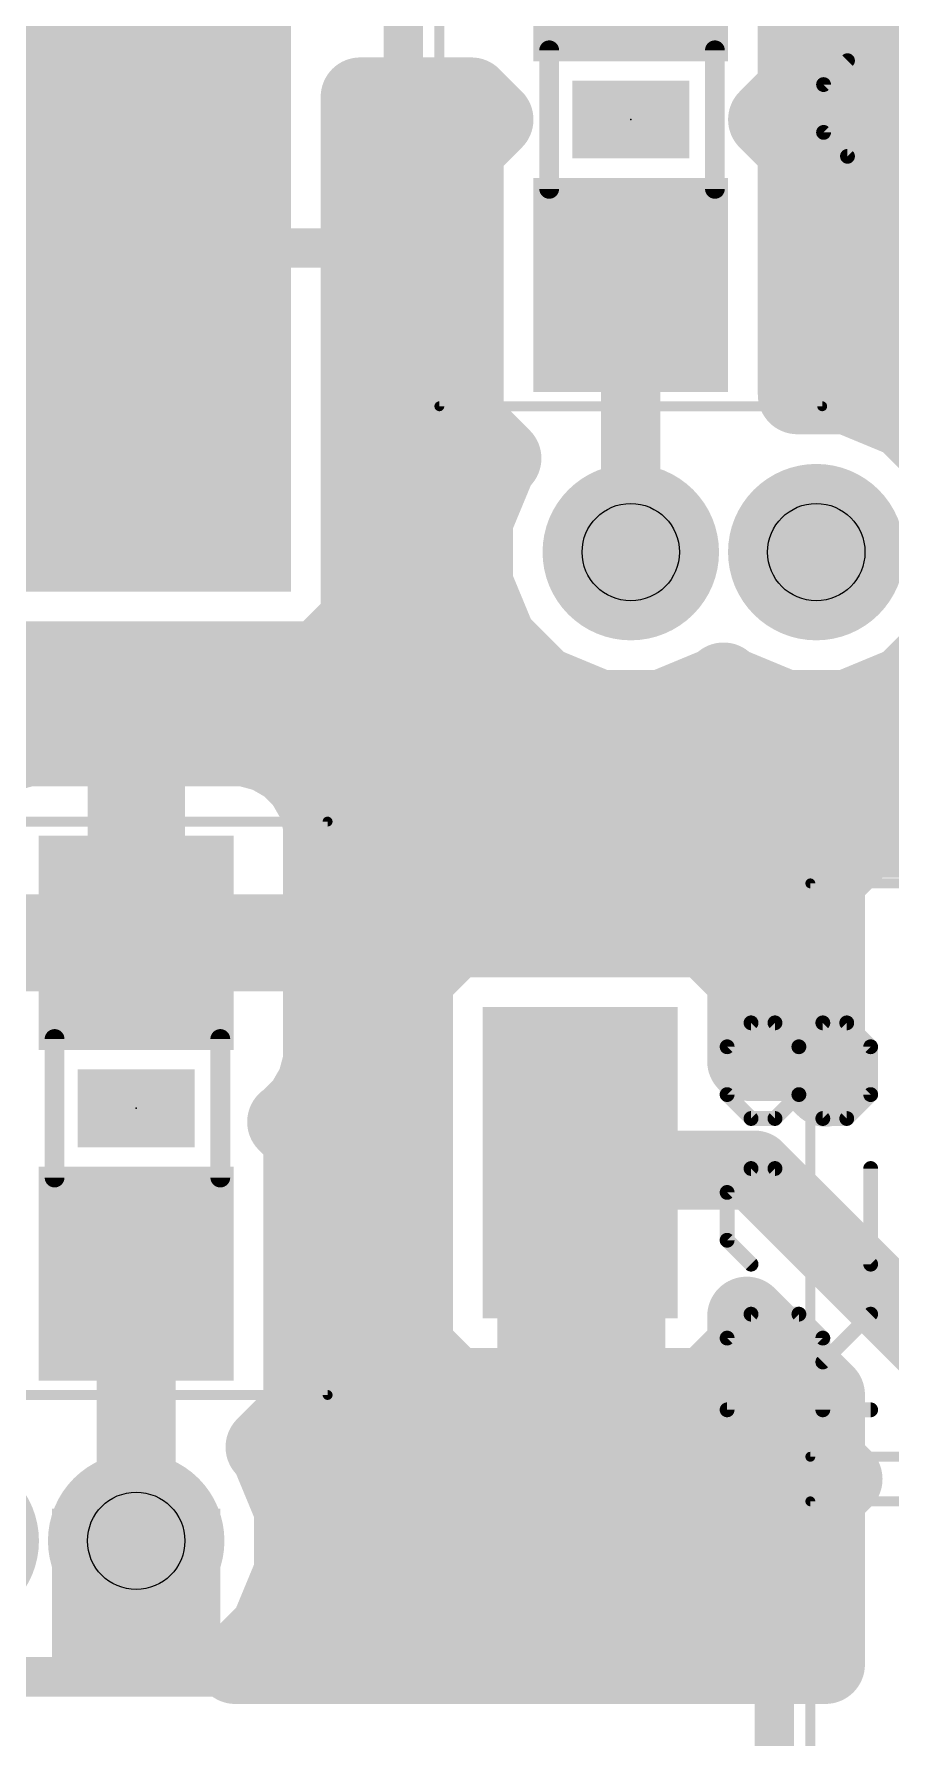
# Model space of a CAD drawing. Extents: x -1 to 68.6, y -1.7 to 63.5.
# Drawn here: x 11.54 to 15.94, y 24.07 to 32.82 of the extents above; entities that cross this region are included whole.
import ezdxf

# ---------------------------------------------------------------- set-up
doc = ezdxf.new("R2010")
doc.units = 0
for name, color, linetype in [('1', 22, 'CONTINUOUS'), ('18', 82, 'CONTINUOUS'), ('21', 253, 'CONTINUOUS'), ('23', 7, 'CONTINUOUS'), ('25', 253, 'CONTINUOUS'), ('31', 253, 'CONTINUOUS'), ('35', 253, 'CONTINUOUS'), ('39', 22, 'CONTINUOUS'), ('44', 253, 'CONTINUOUS'), ('51', 253, 'CONTINUOUS')]:
    doc.layers.add(name, color=color, linetype=linetype)

# ---------------------------------------------------------------- blocks, each defined once
blk = doc.blocks.new('RECT')
blk.add_solid([(-0.5, -0.5), (0.5, -0.5), (-0.5, 0.5), (0.5, 0.5)])
blk = doc.blocks.new('ROUNDV')
at = {"const_width": 0.5}
blk.add_lwpolyline([(0, -0.25, 1), (0, 0.25, 1), (0, -0.25)], format="xyb", dxfattribs=at)

msp = doc.modelspace()

# ---------------------------------------------------------------- linework, layer by layer
at = {"layer": '1'}
for points, const_width in [([(15.4606, 32.5377), (15.4606, 33.9323)], 0.4064), ([(15.4606, 32.9184), (17.5094, 32.9184)], 0.4064), ([(13.2156, 29.8127), (13.2156, 32.5012)], 0.4064), ([(13.2156, 32.5012), (13.7859, 32.5012)], 0.4064), ([(13.7859, 32.5012), (13.9021, 32.385)], 0.4064), ([(15.3079, 32.385), (15.4606, 32.5377)], 0.4064), ([(15.4349, 32.512), (17.5094, 32.512)], 0.4064), ([(13.9021, 32.385), (13.7494, 32.2323)], 0.4064), ([(15.4606, 32.2323), (15.3079, 32.385)], 0.4064), ([(13.7494, 32.2323), (13.7494, 30.8377)], 0.4064), ([(15.4606, 30.9713), (15.4606, 32.2323)], 0.4064), ([(13.2156, 32.1056), (13.7494, 32.1056)], 0.4064), ([(15.4606, 32.1056), (17.5094, 32.1056)], 0.4064), ([(13.2156, 31.6992), (13.7494, 31.6992)], 0.4064), ([(15.4606, 31.6992), (17.5094, 31.6992)], 0.4064), ([(14.605, 30.1625), (14.605, 31.535)], 0.3048), ([(13.2156, 31.2928), (13.7494, 31.2928)], 0.4064), ([(15.4606, 31.2928), (17.4585, 31.2928)], 0.4064), ([(15.7184, 30.9713), (15.4606, 30.9713)], 0.4064), ([(16.0156, 30.8482), (15.7184, 30.9713)], 0.4064), ([(13.2156, 30.8864), (13.7494, 30.8864)], 0.4064), ([(15.9233, 30.8864), (17.4078, 30.8864)], 0.4064), ([(13.7494, 30.8377), (13.9429, 30.6442)], 0.4064), ([(16.2432, 30.6206), (16.0156, 30.8482)], 0.4064), ([(13.9193, 30.6206), (13.7962, 30.3234)], 0.4064), ([(13.9429, 30.6442), (13.9193, 30.6206)], 0.4064), ([(13.2156, 30.48), (13.8611, 30.48)], 0.4064), ([(13.7962, 30.3234), (13.7962, 30.0016)], 0.4064), ([(13.2156, 30.0736), (13.7962, 30.0736)], 0.4064), ([(13.7962, 30.0016), (13.9193, 29.7044)], 0.4064), ([(13.0073, 29.6044), (13.2156, 29.8127)], 0.4064), ([(13.0701, 29.6672), (13.9565, 29.6672)], 0.4064), ([(13.9193, 29.7044), (14.1469, 29.4768)], 0.4064), ([(16.0156, 29.4768), (16.2432, 29.7044)], 0.4064), ([(7.3127, 29.6044), (13.0073, 29.6044)], 0.4064), ([(14.1469, 29.4768), (14.4441, 29.3537)], 0.4064), ([(14.7659, 29.3537), (15.0631, 29.4768)], 0.4064), ([(15.0631, 29.4768), (15.0812, 29.4949)], 0.4064), ([(15.0812, 29.4949), (15.0994, 29.4768)], 0.4064), ([(15.0994, 29.4768), (15.3966, 29.3537)], 0.4064), ([(15.7184, 29.3537), (16.0156, 29.4768)], 0.4064), ([(14.4441, 29.3537), (14.7659, 29.3537)], 0.4064), ([(15.3966, 29.3537), (15.7184, 29.3537)], 0.4064), ([(8.3953, 29.2608), (20.32, 29.2608)], 0.4064), ([(11.3885, 29.131), (11.2843, 29.0709)], 0.4064), ([(11.5048, 29.1622), (11.3885, 29.131)], 0.4064), ([(12.0182, 29.1622), (11.5048, 29.1622)], 0.4064), ([(12.0182, 28.2018), (12.0182, 29.1622)], 0.4064), ([(12.6252, 29.1622), (12.1118, 29.1622)], 0.4064), ([(12.1118, 29.1622), (12.1118, 28.2018)], 0.4064), ([(12.7415, 29.131), (12.6252, 29.1622)], 0.4064), ([(12.8457, 29.0709), (12.7415, 29.131)], 0.4064), ([(12.9309, 28.9857), (12.8457, 29.0709)], 0.4064), ([(12.991, 28.8815), (12.9309, 28.9857)], 0.4064), ([(13.0222, 28.7652), (12.991, 28.8815)], 0.4064), ([(12.0182, 28.8544), (12.1118, 28.8544)], 0.4064), ([(12.9983, 28.8544), (20.32, 28.8544)], 0.4064), ([(13.0222, 28.2018), (13.0222, 28.7652)], 0.4064), ([(15.8127, 28.6931), (15.6044, 28.4848)], 0.4064), ([(17.2073, 28.6931), (15.8127, 28.6931)], 0.4064), ([(12.0182, 28.448), (12.1118, 28.448)], 0.4064), ([(13.0222, 28.448), (15.6044, 28.448)], 0.4064), ([(15.6044, 28.4848), (15.6044, 27.4134)], 0.4064), ([(11.1078, 28.2018), (12.0182, 28.2018)], 0.4064), ([(12.1118, 28.2018), (12.0182, 28.2018)], 0.4064), ([(12.0182, 28.2018), (12.0182, 28.1082)], 0.4064), ([(12.1118, 28.1082), (12.1118, 28.2018)], 0.4064), ([(12.1118, 28.2018), (13.0222, 28.2018)], 0.4064), ([(13.6977, 28.1806), (13.4894, 27.9723)], 0.4064), ([(14.9923, 28.1806), (13.6977, 28.1806)], 0.4064), ([(15.2006, 27.9723), (14.9923, 28.1806)], 0.4064), ([(12.0182, 28.1082), (11.1078, 28.1082)], 0.4064), ([(13.0222, 28.1082), (12.1118, 28.1082)], 0.4064), ([(13.0222, 27.5448), (13.0222, 28.1082)], 0.4064), ([(13.0222, 28.0416), (13.5587, 28.0416)], 0.4064), ([(15.1313, 28.0416), (15.6044, 28.0416)], 0.4064), ([(13.4894, 27.9723), (13.4894, 26.0777)], 0.4064), ([(15.2006, 27.5463), (15.2006, 27.9723)], 0.4064), ([(13.0222, 27.6352), (13.4894, 27.6352)], 0.4064), ([(15.2006, 27.6352), (15.6044, 27.6352)], 0.4064), ([(12.991, 27.4285), (13.0222, 27.5448)], 0.4064), ([(15.4715, 27.5463), (15.2006, 27.5463)], 0.4064), ([(15.6044, 27.4134), (15.4715, 27.5463)], 0.4064), ([(12.9309, 27.3243), (12.991, 27.4285)], 0.4064), ([(12.8457, 27.2391), (12.9309, 27.3243)], 0.4064), ([(12.8381, 27.2348), (12.8457, 27.2391)], 0.4064), ([(12.9206, 27.1523), (12.8381, 27.2348)], 0.4064), ([(12.8441, 27.2288), (13.4894, 27.2288)], 0.4064), ([(12.9206, 25.7577), (12.9206, 27.1523)], 0.4064), ([(14.345, 27.025), (14.3825, 26.9875)], 0.4064), ([(14.3825, 26.9875), (15.24, 26.9875)], 0.4064), ([(15.24, 26.9875), (16.51, 25.7175)], 0.4064), ([(12.9206, 26.8224), (13.4894, 26.8224)], 0.4064), ([(12.065, 25.0825), (12.065, 26.455)], 0.4064), ([(12.9206, 26.416), (13.4894, 26.416)], 0.4064), ([(15.2006, 26.0777), (15.2006, 26.2366)], 0.4064), ([(15.2006, 26.2366), (15.6044, 25.8328)], 0.4064), ([(13.4894, 26.0777), (13.6977, 25.8694)], 0.4064), ([(14.9923, 25.8694), (15.2006, 26.0777)], 0.4064), ([(12.9206, 26.0096), (13.5575, 26.0096)], 0.4064), ([(15.1325, 26.0096), (15.4276, 26.0096)], 0.4064), ([(13.6977, 25.8694), (14.9923, 25.8694)], 0.4064), ([(15.6044, 25.8328), (15.6044, 25.4902)], 0.4064), ([(12.7271, 25.5642), (12.9206, 25.7577)], 0.4064), ([(12.7507, 25.5406), (12.7271, 25.5642)], 0.4064), ([(12.8738, 25.2434), (12.7507, 25.5406)], 0.4064), ([(12.7661, 25.6032), (15.6044, 25.6032)], 0.4064), ([(15.6044, 25.4902), (15.6946, 25.4)], 0.4064), ([(15.6946, 25.4), (15.6044, 25.3098)], 0.4064), ([(15.6044, 25.3098), (15.6044, 24.4475)], 0.4064), ([(12.8738, 24.9216), (12.8738, 25.2434)], 0.4064), ([(12.8738, 25.1968), (15.6044, 25.1968)], 0.4064), ([(12.7507, 24.6243), (12.8738, 24.9216)], 0.4064), ([(12.8194, 24.7904), (15.6044, 24.7904)], 0.4064), ([(12.5738, 24.4475), (12.7507, 24.6243)], 0.4064), ([(15.6044, 24.4475), (12.5738, 24.4475)], 0.4064)]:
    msp.add_lwpolyline(points, dxfattribs=dict(at, const_width=const_width))
for points, const_width in [([(15.4606, 33.02, 1), (15.4606, 32.8168)], 0.2032), ([(13.3172, 32.5012, 1), (13.114, 32.5012)], 0.2032), ([(13.2156, 32.6028, 1), (13.2156, 32.3996)], 0.2032), ([(13.8577, 32.573, 1), (13.7141, 32.4294)], 0.2032), ([(13.7859, 32.3996, 1), (13.7859, 32.6028)], 0.2032), ([(15.4349, 32.6136, 1), (15.4349, 32.4104)], 0.2032), ([(15.5324, 32.4659, 1), (15.3888, 32.6095)], 0.2032), ([(13.9739, 32.3132, 1), (13.8303, 32.4568)], 0.2032), ([(15.3797, 32.4568, 1), (15.236, 32.3132)], 0.2032), ([(15.359, 32.5377, 1), (15.5622, 32.5377)], 0.2032), ([(13.8303, 32.3132, 1), (13.9739, 32.4568)], 0.2032), ([(15.236, 32.4568, 1), (15.3797, 32.3132)], 0.2032), ([(13.851, 32.2323, 1), (13.6478, 32.2323)], 0.2032), ([(13.6776, 32.3041, 1), (13.8212, 32.1605)], 0.2032), ([(15.5622, 32.2323, 1), (15.359, 32.2323)], 0.2032), ([(15.3888, 32.1605, 1), (15.5324, 32.3041)], 0.2032), ([(13.2156, 32.2072, 1), (13.2156, 32.004)], 0.2032), ([(13.7494, 32.004, 1), (13.7494, 32.2072)], 0.2032), ([(15.4606, 32.2072, 1), (15.4606, 32.004)], 0.2032), ([(13.2156, 31.8008, 1), (13.2156, 31.5976)], 0.2032), ([(13.7494, 31.5976, 1), (13.7494, 31.8008)], 0.2032), ([(15.4606, 31.8008, 1), (15.4606, 31.5976)], 0.2032), ([(14.6812, 31.535, 1), (14.5288, 31.535)], 0.1524), ([(13.2156, 31.3944, 1), (13.2156, 31.1912)], 0.2032), ([(13.7494, 31.1912, 1), (13.7494, 31.3944)], 0.2032), ([(15.4606, 31.3944, 1), (15.4606, 31.1912)], 0.2032), ([(15.4606, 31.0729, 1), (15.4606, 30.8697)], 0.2032), ([(15.7573, 31.0652, 1), (15.6795, 30.8774)], 0.2032), ([(15.7184, 30.8697, 1), (15.7184, 31.0729)], 0.2032), ([(13.2156, 30.988, 1), (13.2156, 30.7848)], 0.2032), ([(13.7494, 30.7848, 1), (13.7494, 30.988)], 0.2032), ([(15.9233, 30.988, 1), (15.9233, 30.7848)], 0.2032), ([(13.8212, 30.9095, 1), (13.6776, 30.7659)], 0.2032), ([(15.359, 30.9713, 1), (15.5622, 30.9713)], 0.2032), ([(16.0875, 30.92, 1), (15.9438, 30.7763)], 0.2032), ([(15.9768, 30.7543, 1), (16.0545, 30.942)], 0.2032), ([(13.6478, 30.8377, 1), (13.851, 30.8377)], 0.2032), ([(14.0132, 30.5818, 1), (13.8255, 30.6595)], 0.2032), ([(14.0147, 30.5724, 1), (13.8711, 30.7161)], 0.2032), ([(13.8711, 30.5724, 1), (14.0147, 30.7161)], 0.2032), ([(13.8475, 30.6925, 1), (13.9912, 30.5488)], 0.2032), ([(13.2156, 30.5816, 1), (13.2156, 30.3784)], 0.2032), ([(13.8611, 30.3784, 1), (13.8611, 30.5816)], 0.2032), ([(13.8978, 30.3234, 1), (13.6946, 30.3234)], 0.2032), ([(13.7023, 30.3623, 1), (13.8901, 30.2845)], 0.2032), ([(13.2156, 30.1752, 1), (13.2156, 29.972)], 0.2032), ([(13.8901, 30.0405, 1), (13.7023, 29.9627)], 0.2032), ([(13.7962, 29.972, 1), (13.7962, 30.1752)], 0.2032), ([(14.5288, 30.1625, 1), (14.6812, 30.1625)], 0.1524), ([(13.6946, 30.0016, 1), (13.8978, 30.0016)], 0.2032), ([(13.2874, 29.7409, 1), (13.1438, 29.8845)], 0.2032), ([(13.0701, 29.7688, 1), (13.0701, 29.5656)], 0.2032), ([(13.114, 29.8127, 1), (13.3172, 29.8127)], 0.2032), ([(13.9912, 29.7762, 1), (13.8475, 29.6325)], 0.2032), ([(13.9565, 29.5656, 1), (13.9565, 29.7688)], 0.2032), ([(12.9355, 29.6762, 1), (13.0791, 29.5326)], 0.2032), ([(13.0073, 29.5028, 1), (13.0073, 29.706)], 0.2032), ([(13.8255, 29.6655, 1), (14.0132, 29.7432)], 0.2032), ([(14.1857, 29.5707, 1), (14.108, 29.383)], 0.2032), ([(15.1531, 29.5668, 1), (15.0094, 29.4231)], 0.2032), ([(15.1382, 29.5707, 1), (15.0605, 29.383)], 0.2032), ([(15.1531, 29.4231, 1), (15.0094, 29.5668)], 0.2032), ([(15.102, 29.383, 1), (15.0243, 29.5707)], 0.2032), ([(16.0545, 29.383, 1), (15.9768, 29.5707)], 0.2032), ([(14.075, 29.405, 1), (14.2187, 29.5487)], 0.2032), ([(14.9913, 29.5487, 1), (15.135, 29.405)], 0.2032), ([(15.0275, 29.405, 1), (15.1712, 29.5487)], 0.2032), ([(15.9438, 29.5487, 1), (16.0875, 29.405)], 0.2032), ([(14.4441, 29.4553, 1), (14.4441, 29.2521)], 0.2032), ([(14.4052, 29.2598, 1), (14.483, 29.4476)], 0.2032), ([(14.727, 29.4476, 1), (14.8048, 29.2598)], 0.2032), ([(14.7659, 29.2521, 1), (14.7659, 29.4553)], 0.2032), ([(15.3966, 29.4553, 1), (15.3966, 29.2521)], 0.2032), ([(15.3577, 29.2598, 1), (15.4355, 29.4476)], 0.2032), ([(15.6795, 29.4476, 1), (15.7573, 29.2598)], 0.2032), ([(15.7184, 29.2521, 1), (15.7184, 29.4553)], 0.2032), ([(11.4393, 29.0431, 1), (11.3377, 29.219)], 0.2032), ([(11.5048, 29.2638, 1), (11.5048, 29.0606)], 0.2032), ([(11.5311, 29.0641, 1), (11.4785, 29.2603)], 0.2032), ([(12.1198, 29.1622, 1), (11.9166, 29.1622)], 0.2032), ([(12.1118, 29.2638, 1), (12.1118, 29.0606)], 0.2032), ([(12.2134, 29.1622, 1), (12.0102, 29.1622)], 0.2032), ([(12.0182, 29.0606, 1), (12.0182, 29.2638)], 0.2032), ([(12.6515, 29.2603, 1), (12.5989, 29.0641)], 0.2032), ([(12.6252, 29.0606, 1), (12.6252, 29.2638)], 0.2032), ([(12.7923, 29.219, 1), (12.6907, 29.0431)], 0.2032), ([(12.7152, 29.0329, 1), (12.7678, 29.2292)], 0.2032), ([(12.9176, 29.1427, 1), (12.7739, 28.999)], 0.2032), ([(12.7949, 28.9829, 1), (12.8965, 29.1588)], 0.2032), ([(13.0188, 29.0365, 1), (12.8429, 28.9349)], 0.2032), ([(12.859, 28.9139, 1), (13.0027, 29.0576)], 0.2032), ([(13.0892, 28.9078, 1), (12.8929, 28.8552)], 0.2032), ([(12.0182, 28.956, 1), (12.0182, 28.7528)], 0.2032), ([(12.1118, 28.7528, 1), (12.1118, 28.956)], 0.2032), ([(12.9983, 28.956, 1), (12.9983, 28.7528)], 0.2032), ([(12.9031, 28.8307, 1), (13.079, 28.9323)], 0.2032), ([(13.1238, 28.7652, 1), (12.9206, 28.7652)], 0.2032), ([(12.9241, 28.7389, 1), (13.1203, 28.7915)], 0.2032), ([(15.8127, 28.7947, 1), (15.8127, 28.5915)], 0.2032), ([(15.8845, 28.6213, 1), (15.7409, 28.7649)], 0.2032), ([(12.0182, 28.5496, 1), (12.0182, 28.3464)], 0.2032), ([(12.1118, 28.3464, 1), (12.1118, 28.5496)], 0.2032), ([(13.0222, 28.5496, 1), (13.0222, 28.3464)], 0.2032), ([(15.706, 28.4848, 1), (15.5028, 28.4848)], 0.2032), ([(15.5326, 28.5566, 1), (15.6762, 28.413)], 0.2032), ([(15.6044, 28.3464, 1), (15.6044, 28.5496)], 0.2032), ([(12.0182, 28.3034, 1), (12.0182, 28.1002)], 0.2032), ([(12.1198, 28.2018, 1), (11.9166, 28.2018)], 0.2032), ([(12.2134, 28.2018, 1), (12.0102, 28.2018)], 0.2032), ([(12.1118, 28.3034, 1), (12.1118, 28.1002)], 0.2032), ([(12.0182, 28.1002, 1), (12.0182, 28.3034)], 0.2032), ([(12.1118, 28.1002, 1), (12.1118, 28.3034)], 0.2032), ([(13.0222, 28.1002, 1), (13.0222, 28.3034)], 0.2032), ([(13.6977, 28.2822, 1), (13.6977, 28.079)], 0.2032), ([(13.7695, 28.1088, 1), (13.6259, 28.2524)], 0.2032), ([(15.0641, 28.2524, 1), (14.9205, 28.1088)], 0.2032), ([(14.9923, 28.079, 1), (14.9923, 28.2822)], 0.2032), ([(11.9166, 28.2018, 1), (12.1198, 28.2018)], 0.2032), ([(12.1118, 28.2098, 1), (12.1118, 28.0066)], 0.2032), ([(12.0102, 28.2018, 1), (12.2134, 28.2018)], 0.2032), ([(12.0182, 28.0066, 1), (12.0182, 28.2098)], 0.2032), ([(13.1238, 28.1082, 1), (12.9206, 28.1082)], 0.2032), ([(12.9206, 28.2018, 1), (13.1238, 28.2018)], 0.2032), ([(13.0222, 28.0066, 1), (13.0222, 28.2098)], 0.2032), ([(11.9166, 28.1082, 1), (12.1198, 28.1082)], 0.2032), ([(12.0102, 28.1082, 1), (12.2134, 28.1082)], 0.2032), ([(13.0222, 28.1432, 1), (13.0222, 27.94)], 0.2032), ([(13.5587, 27.94, 1), (13.5587, 28.1432)], 0.2032), ([(15.1313, 28.1432, 1), (15.1313, 27.94)], 0.2032), ([(15.6044, 27.94, 1), (15.6044, 28.1432)], 0.2032), ([(13.591, 27.9723, 1), (13.3878, 27.9723)], 0.2032), ([(13.4176, 28.0441, 1), (13.5612, 27.9005)], 0.2032), ([(15.3022, 27.9723, 1), (15.099, 27.9723)], 0.2032), ([(15.1288, 27.9005, 1), (15.2724, 28.0441)], 0.2032), ([(13.0222, 27.7368, 1), (13.0222, 27.5336)], 0.2032), ([(13.4894, 27.5336, 1), (13.4894, 27.7368)], 0.2032), ([(15.2006, 27.7368, 1), (15.2006, 27.5336)], 0.2032), ([(15.6044, 27.5336, 1), (15.6044, 27.7368)], 0.2032), ([(13.1203, 27.5185, 1), (12.9241, 27.5711)], 0.2032), ([(15.2006, 27.6479, 1), (15.2006, 27.4447)], 0.2032), ([(15.5433, 27.6181, 1), (15.3996, 27.4745)], 0.2032), ([(15.4715, 27.4447, 1), (15.4715, 27.6479)], 0.2032), ([(13.079, 27.3777, 1), (12.9031, 27.4793)], 0.2032), ([(12.9206, 27.5448, 1), (13.1238, 27.5448)], 0.2032), ([(15.099, 27.5463, 1), (15.3022, 27.5463)], 0.2032), ([(15.5326, 27.3415, 1), (15.6762, 27.4852)], 0.2032), ([(13.0027, 27.2524, 1), (12.859, 27.3961)], 0.2032), ([(12.8929, 27.4548, 1), (13.0892, 27.4022)], 0.2032), ([(15.5028, 27.4134, 1), (15.706, 27.4134)], 0.2032), ([(12.91, 27.3066, 1), (12.7663, 27.1629)], 0.2032), ([(12.7874, 27.3228, 1), (12.8889, 27.1468)], 0.2032), ([(12.8441, 27.3304, 1), (12.8441, 27.1272)], 0.2032), ([(12.7739, 27.311, 1), (12.9176, 27.1673)], 0.2032), ([(12.8965, 27.1511, 1), (12.795, 27.3272)], 0.2032), ([(12.8429, 27.3751, 1), (13.0188, 27.2735)], 0.2032), ([(13.4894, 27.1272, 1), (13.4894, 27.3304)], 0.2032), ([(13.0222, 27.1523, 1), (12.819, 27.1523)], 0.2032), ([(12.8488, 27.0805, 1), (12.9924, 27.2241)], 0.2032), ([(14.4168, 27.0968, 1), (14.2732, 26.9532)], 0.2032), ([(14.3825, 27.0891, 1), (14.3825, 26.8859)], 0.2032), ([(14.3107, 26.9157, 1), (14.4543, 27.0593)], 0.2032), ([(15.3118, 27.0593, 1), (15.1682, 26.9157)], 0.2032), ([(15.24, 26.8859, 1), (15.24, 27.0891)], 0.2032), ([(12.9206, 26.924, 1), (12.9206, 26.7208)], 0.2032), ([(13.4894, 26.7208, 1), (13.4894, 26.924)], 0.2032), ([(12.1666, 26.455, 1), (11.9634, 26.455)], 0.2032), ([(12.9206, 26.5176, 1), (12.9206, 26.3144)], 0.2032), ([(13.4894, 26.3144, 1), (13.4894, 26.5176)], 0.2032), ([(15.3022, 26.2366, 1), (15.099, 26.2366)], 0.2032), ([(15.2724, 26.3085, 1), (15.1288, 26.1648)], 0.2032), ([(13.5612, 26.1495, 1), (13.4176, 26.0059)], 0.2032), ([(15.2724, 26.0059, 1), (15.1288, 26.1495)], 0.2032), ([(12.9206, 26.1112, 1), (12.9206, 25.908)], 0.2032), ([(13.3878, 26.0777, 1), (13.591, 26.0777)], 0.2032), ([(13.5575, 25.908, 1), (13.5575, 26.1112)], 0.2032), ([(15.1325, 26.1112, 1), (15.1325, 25.908)], 0.2032), ([(15.099, 26.0777, 1), (15.3022, 26.0777)], 0.2032), ([(15.4276, 25.908, 1), (15.4276, 26.1112)], 0.2032), ([(13.6977, 25.971, 1), (13.6977, 25.7678)], 0.2032), ([(13.6259, 25.7976, 1), (13.7695, 25.9412)], 0.2032), ([(14.9205, 25.9412, 1), (15.0641, 25.7976)], 0.2032), ([(14.9923, 25.7678, 1), (14.9923, 25.971)], 0.2032), ([(15.706, 25.8328, 1), (15.5028, 25.8328)], 0.2032), ([(15.5326, 25.761, 1), (15.6762, 25.9047)], 0.2032), ([(12.9924, 25.6859, 1), (12.8488, 25.8295)], 0.2032), ([(12.819, 25.7577, 1), (13.0222, 25.7577)], 0.2032), ([(12.7989, 25.6361, 1), (12.6553, 25.4924)], 0.2032), ([(12.8445, 25.5795, 1), (12.6568, 25.5018)], 0.2032), ([(12.7661, 25.7048, 1), (12.7661, 25.5016)], 0.2032), ([(15.6044, 25.5016, 1), (15.6044, 25.7048)], 0.2032), ([(12.6553, 25.6361, 1), (12.7989, 25.4924)], 0.2032), ([(12.6788, 25.4688, 1), (12.8225, 25.6125)], 0.2032), ([(15.6762, 25.562, 1), (15.5326, 25.4184)], 0.2032), ([(15.5028, 25.4902, 1), (15.706, 25.4902)], 0.2032), ([(15.7664, 25.3282, 1), (15.6228, 25.4718)], 0.2032), ([(15.6228, 25.3282, 1), (15.7664, 25.4718)], 0.2032), ([(15.706, 25.3098, 1), (15.5028, 25.3098)], 0.2032), ([(15.5326, 25.3816, 1), (15.6762, 25.238)], 0.2032), ([(12.9754, 25.2434, 1), (12.7722, 25.2434)], 0.2032), ([(12.8738, 25.2984, 1), (12.8738, 25.0952)], 0.2032), ([(15.6044, 25.0952, 1), (15.6044, 25.2984)], 0.2032), ([(12.7799, 25.2045, 1), (12.9677, 25.2823)], 0.2032), ([(11.9634, 25.0825, 1), (12.1666, 25.0825)], 0.2032), ([(12.9677, 24.8827, 1), (12.7799, 24.9605)], 0.2032), ([(12.8194, 24.892, 1), (12.8194, 24.6888)], 0.2032), ([(12.7722, 24.9216, 1), (12.9754, 24.9216)], 0.2032), ([(15.6044, 24.6888, 1), (15.6044, 24.892)], 0.2032), ([(12.8225, 24.5525, 1), (12.6788, 24.6962)], 0.2032), ([(12.6568, 24.6632, 1), (12.8445, 24.5855)], 0.2032), ([(12.5738, 24.5491, 1), (12.5738, 24.3459)], 0.2032), ([(12.502, 24.5193, 1), (12.6457, 24.3757)], 0.2032), ([(15.6044, 24.3459, 1), (15.6044, 24.5491)], 0.2032), ([(15.5028, 24.4475, 1), (15.706, 24.4475)], 0.2032)]:
    msp.add_lwpolyline(points, format="xyb", dxfattribs=dict(at, const_width=const_width))
at = {"layer": '21', "const_width": 0.2032}
for points in [[(13.437, 37.719), (13.4366, 31.7246)], [(8.788, 24.384), (15.342, 24.384)], [(15.342, 24.384), (15.3416, 18.3896)]]:
    msp.add_lwpolyline(points, dxfattribs=at)
at = {"layer": '21', "const_width": 0.1016}
for points in [[(13.3858, 31.7246, 1), (13.4874, 31.7246)], [(15.3928, 24.384, 1), (15.2912, 24.384)], [(15.342, 24.3332, 1), (15.342, 24.4348)]]:
    msp.add_lwpolyline(points, format="xyb", dxfattribs=at)
at = {"layer": '23'}
for p in [(14.605, 32.385), (12.065, 27.305)]:
    msp.add_point(p, dxfattribs=at)
at = {"layer": '25', "const_width": 0.0762}
for points in [[(15.7178, 32.6878), (15.595, 32.5649)], [(15.595, 32.5649), (15.595, 32.3191)], [(15.595, 32.3191), (15.7178, 32.1963)], [(15.7178, 32.1963), (16.2093, 32.1963)], [(15.0997, 27.621), (15.2225, 27.7439)], [(15.2225, 27.7439), (15.3454, 27.7439)], [(15.3454, 27.7439), (15.4683, 27.621)], [(15.4683, 27.621), (15.5912, 27.7439)], [(15.5912, 27.7439), (15.714, 27.7439)], [(15.714, 27.7439), (15.8369, 27.621)], [(15.0997, 27.3753), (15.0997, 27.621)], [(15.4683, 27.3753), (15.4683, 27.621)], [(15.8369, 27.621), (15.8369, 27.3753)], [(15.2225, 27.2524), (15.0997, 27.3753)], [(15.4683, 27.3753), (15.3454, 27.2524)], [(15.5912, 27.2524), (15.4683, 27.3753)], [(15.8369, 27.3753), (15.714, 27.2524)], [(15.3454, 27.2524), (15.2225, 27.2524)], [(15.714, 27.2524), (15.5912, 27.2524)], [(15.2225, 26.9955), (15.0997, 26.8726)], [(15.3454, 26.9955), (15.2225, 26.9955)], [(15.8369, 26.504), (15.3454, 26.9955)], [(15.8369, 26.9955), (15.8369, 26.504)], [(15.0997, 26.8726), (15.0997, 26.6269)], [(15.0997, 26.6269), (15.2225, 26.504)], [(15.0997, 26.1242), (15.2225, 26.2471)], [(15.2225, 26.2471), (15.4683, 26.2471)], [(15.4683, 26.2471), (15.5912, 26.1242)], [(15.5912, 26.0013), (15.8369, 26.2471)], [(15.0997, 25.7556), (15.0997, 26.1242)], [(15.5912, 26.1242), (15.5912, 25.7556)], [(15.8369, 25.7556), (15.0997, 25.7556)]]:
    msp.add_lwpolyline(points, dxfattribs=at)
at = {"layer": '25', "const_width": 0.0381}
for points in [[(15.7313, 32.6743, 1), (15.7044, 32.7012)], [(15.5815, 32.5784, 1), (15.6084, 32.5514)], [(15.614, 32.5649, 1), (15.5759, 32.5649)], [(15.6084, 32.3326, 1), (15.5815, 32.3057)], [(15.5759, 32.3191, 1), (15.614, 32.3191)], [(15.7178, 32.2153, 1), (15.7178, 32.1772)], [(15.7044, 32.1828, 1), (15.7313, 32.2097)], [(15.2225, 27.763, 1), (15.2225, 27.7249)], [(15.236, 27.7304, 1), (15.2091, 27.7574)], [(15.3589, 27.7574, 1), (15.3319, 27.7304)], [(15.3454, 27.7249, 1), (15.3454, 27.763)], [(15.5912, 27.763, 1), (15.5912, 27.7249)], [(15.6046, 27.7304, 1), (15.5777, 27.7574)], [(15.7275, 27.7574, 1), (15.7006, 27.7304)], [(15.714, 27.7249, 1), (15.714, 27.763)], [(15.1187, 27.621, 1), (15.0806, 27.621)], [(15.0862, 27.6345, 1), (15.1131, 27.6076)], [(15.4873, 27.621, 1), (15.4492, 27.621)], [(15.4548, 27.6345, 1), (15.4818, 27.6076)], [(15.4548, 27.6076, 1), (15.4818, 27.6345)], [(15.8559, 27.621, 1), (15.8178, 27.621)], [(15.8234, 27.6076, 1), (15.8504, 27.6345)], [(15.1131, 27.3888, 1), (15.0862, 27.3618)], [(15.4818, 27.3888, 1), (15.4548, 27.3618)], [(15.4818, 27.3618, 1), (15.4548, 27.3888)], [(15.8504, 27.3618, 1), (15.8234, 27.3888)], [(15.0806, 27.3753, 1), (15.1187, 27.3753)], [(15.4492, 27.3753, 1), (15.4873, 27.3753)], [(15.8178, 27.3753, 1), (15.8559, 27.3753)], [(15.2225, 27.2715, 1), (15.2225, 27.2334)], [(15.2091, 27.239, 1), (15.236, 27.2659)], [(15.3319, 27.2659, 1), (15.3589, 27.239)], [(15.3454, 27.2334, 1), (15.3454, 27.2715)], [(15.5912, 27.2715, 1), (15.5912, 27.2334)], [(15.5777, 27.239, 1), (15.6046, 27.2659)], [(15.7006, 27.2659, 1), (15.7275, 27.239)], [(15.714, 27.2334, 1), (15.714, 27.2715)], [(15.2225, 27.0145, 1), (15.2225, 26.9764)], [(15.236, 26.982, 1), (15.2091, 27.009)], [(15.3589, 27.009, 1), (15.3319, 26.982)], [(15.3454, 26.9764, 1), (15.3454, 27.0145)], [(15.8559, 26.9955, 1), (15.8178, 26.9955)], [(15.1187, 26.8726, 1), (15.0806, 26.8726)], [(15.0862, 26.8861, 1), (15.1131, 26.8592)], [(15.1131, 26.6404, 1), (15.0862, 26.6134)], [(15.0806, 26.6269, 1), (15.1187, 26.6269)], [(15.2091, 26.4905, 1), (15.236, 26.5175)], [(15.8234, 26.4905, 1), (15.8504, 26.5175)], [(15.8178, 26.504, 1), (15.8559, 26.504)], [(15.2225, 26.2661, 1), (15.2225, 26.228)], [(15.236, 26.2336, 1), (15.2091, 26.2606)], [(15.4818, 26.2606, 1), (15.4548, 26.2336)], [(15.4683, 26.228, 1), (15.4683, 26.2661)], [(15.8504, 26.2336, 1), (15.8234, 26.2606)], [(15.0862, 26.1377, 1), (15.1131, 26.1107)], [(15.1187, 26.1242, 1), (15.0806, 26.1242)], [(15.6102, 26.1242, 1), (15.5721, 26.1242)], [(15.5777, 26.1107, 1), (15.6046, 26.1377)], [(15.5777, 26.0148, 1), (15.6046, 25.9879)], [(15.0997, 25.7747, 1), (15.0997, 25.7366)], [(15.0806, 25.7556, 1), (15.1187, 25.7556)], [(15.5721, 25.7556, 1), (15.6102, 25.7556)], [(15.8369, 25.7366, 1), (15.8369, 25.7747)]]:
    msp.add_lwpolyline(points, format="xyb", dxfattribs=at)
at = {"layer": '39', "const_width": 0.0508}
for points in [[(13.622, 30.912), (13.622, 33.858)], [(15.588, 33.858), (15.588, 30.912)], [(15.588, 30.912), (13.622, 30.912)], [(11.082, 28.778), (13.048, 28.778)], [(13.048, 28.778), (13.048, 25.832)], [(15.527, 25.5145), (15.527, 28.4605)], [(15.527, 28.4605), (17.493, 28.4605)], [(13.048, 25.832), (11.082, 25.832)], [(17.493, 25.5145), (15.527, 25.5145)], [(15.527, 22.3395), (15.527, 25.2855)], [(15.527, 25.2855), (17.493, 25.2855)]]:
    msp.add_lwpolyline(points, dxfattribs=at)
at = {"layer": '39', "const_width": 0.0254}
for points in [[(13.622, 30.9247, 1), (13.622, 30.8993)], [(13.6093, 30.912, 1), (13.6347, 30.912)], [(15.5753, 30.912, 1), (15.6007, 30.912)], [(15.588, 30.8993, 1), (15.588, 30.9247)], [(13.0607, 28.778, 1), (13.0353, 28.778)], [(13.048, 28.7653, 1), (13.048, 28.7907)], [(15.5397, 28.4605, 1), (15.5143, 28.4605)], [(15.527, 28.4732, 1), (15.527, 28.4478)], [(13.0353, 25.832, 1), (13.0607, 25.832)], [(13.048, 25.8193, 1), (13.048, 25.8447)], [(15.527, 25.5272, 1), (15.527, 25.5018)], [(15.5143, 25.5145, 1), (15.5397, 25.5145)], [(15.5397, 25.2855, 1), (15.5143, 25.2855)], [(15.527, 25.2982, 1), (15.527, 25.2728)]]:
    msp.add_lwpolyline(points, format="xyb", dxfattribs=at)
at = {"layer": '44'}
for centre in [(14.605, 30.1625), (15.5575, 30.1625), (12.065, 25.0825)]:
    msp.add_circle(centre, 0.25, dxfattribs=at)
at = {"layer": '51'}
for points, const_width in [([(14.186, 32.741), (14.186, 32.029)], 0.1016), ([(15.037, 32.741), (15.037, 32.029)], 0.1016), ([(13.437, 31.725), (6.8826, 31.7254)], 0.2032), ([(7.5946, 31.623), (12.7254, 31.623)], 0.2032), ([(7.5946, 31.623), (12.7254, 31.623)], 0.1998), ([(12.7254, 31.623), (12.7254, 30.9118)], 0.2032), ([(12.7254, 31.623), (12.7254, 30.9118)], 0.1998), ([(12.7254, 31.564), (7.5946, 31.564)], 0.1998), ([(12.7254, 31.3642), (7.5946, 31.3642)], 0.1998), ([(12.7254, 31.1644), (7.5946, 31.1644)], 0.1998), ([(12.7254, 30.9646), (7.5946, 30.9646)], 0.1998), ([(12.7254, 30.9118), (12.2682, 30.4546)], 0.2032), ([(12.7254, 30.9118), (12.2682, 30.4546)], 0.1998), ([(12.5784, 30.7648), (7.7416, 30.7648)], 0.1998), ([(12.3786, 30.565), (7.9414, 30.565)], 0.1998), ([(12.2682, 30.4546), (8.0518, 30.4546)], 0.2032), ([(12.2682, 30.4546), (8.0518, 30.4546)], 0.1998), ([(11.646, 27.661), (11.646, 26.949)], 0.1016), ([(12.497, 27.661), (12.497, 26.949)], 0.1016)]:
    msp.add_lwpolyline(points, dxfattribs=dict(at, const_width=const_width))
for points, const_width in [([(14.2114, 32.741, 1), (14.1606, 32.741)], 0.0508), ([(15.0624, 32.741, 1), (15.0116, 32.741)], 0.0508), ([(14.1606, 32.029, 1), (14.2114, 32.029)], 0.0508), ([(15.0116, 32.029, 1), (15.0624, 32.029)], 0.0508), ([(13.437, 31.6742, 1), (13.437, 31.7758)], 0.1016), ([(12.7762, 31.623, 1), (12.6746, 31.623)], 0.1016), ([(12.7754, 31.623, 1), (12.6754, 31.623)], 0.0999), ([(12.7254, 31.5722, 1), (12.7254, 31.6738)], 0.1016), ([(12.7254, 31.5731, 1), (12.7254, 31.673)], 0.0999), ([(12.7254, 31.5141, 1), (12.7254, 31.6139)], 0.0999), ([(12.7254, 31.3143, 1), (12.7254, 31.4141)], 0.0999), ([(12.7254, 31.1145, 1), (12.7254, 31.2143)], 0.0999), ([(12.7613, 30.8759, 1), (12.6895, 30.9477)], 0.1016), ([(12.7607, 30.8765, 1), (12.6901, 30.9471)], 0.0999), ([(12.7254, 30.9147, 1), (12.7254, 31.0145)], 0.0999), ([(12.6746, 30.9118, 1), (12.7762, 30.9118)], 0.1016), ([(12.6754, 30.9118, 1), (12.7754, 30.9118)], 0.0999), ([(12.5784, 30.7149, 1), (12.5784, 30.8148)], 0.0999), ([(12.3786, 30.5151, 1), (12.3786, 30.615)], 0.0999), ([(12.2682, 30.4038, 1), (12.2682, 30.5054)], 0.1016), ([(12.2682, 30.4047, 1), (12.2682, 30.5046)], 0.0999), ([(12.2323, 30.4905, 1), (12.3041, 30.4187)], 0.1016), ([(12.2329, 30.4899, 1), (12.3035, 30.4193)], 0.0999), ([(11.6714, 27.661, 1), (11.6206, 27.661)], 0.0508), ([(12.5224, 27.661, 1), (12.4716, 27.661)], 0.0508), ([(11.6206, 26.949, 1), (11.6714, 26.949)], 0.0508), ([(12.4716, 26.949, 1), (12.5224, 26.949)], 0.0508)]:
    msp.add_lwpolyline(points, format="xyb", dxfattribs=dict(at, const_width=const_width))

# ---------------------------------------------------------------- block references
at = {"layer": '1', "xscale": 5.4, "yscale": 6.2, "rotation": 180}
msp.add_blockref('RECT', (10.16, 33.06), dxfattribs=at)
at = {"layer": '1', "xscale": 1.1, "rotation": 270}
for p in [(14.605, 33.235), (14.605, 31.535), (12.065, 28.155), (12.065, 26.455)]:
    msp.add_blockref('RECT', p, dxfattribs=at)
at = {"layer": '1', "yscale": 1.6, "rotation": 180}
msp.add_blockref('RECT', (14.345, 27.025), dxfattribs=at)
at = {"layer": '18', "xscale": 0.9064, "yscale": 0.9064}
for p in [(14.605, 30.1625), (14.605, 30.1625), (15.5575, 30.1625), (15.5575, 30.1625), (11.1125, 25.0825), (11.1125, 25.0825), (12.065, 25.0825), (12.065, 25.0825)]:
    msp.add_blockref('ROUNDV', p, dxfattribs=at)
at = {"layer": '21', "xscale": 0.8636, "yscale": 0.762, "rotation": 180}
msp.add_blockref('RECT', (12.065, 24.8666), dxfattribs=at)
at = {"layer": '31', "xscale": 5.4, "yscale": 6.2, "rotation": 180}
msp.add_blockref('RECT', (10.16, 33.06), dxfattribs=at)
at = {"layer": '31', "xscale": 1.1, "rotation": 270}
for p in [(14.605, 33.235), (14.605, 31.535), (12.065, 28.155), (12.065, 26.455)]:
    msp.add_blockref('RECT', p, dxfattribs=at)
at = {"layer": '31', "yscale": 1.6, "rotation": 180}
msp.add_blockref('RECT', (14.345, 27.025), dxfattribs=at)
at = {"layer": '35', "xscale": 0.3998, "yscale": 0.6, "rotation": 270}
for p in [(14.605, 32.385), (12.065, 27.305)]:
    msp.add_blockref('RECT', p, dxfattribs=at)
at = {"layer": '51'}
for p, xscale, yscale, rotation in [((14.6101, 32.9732), 0.5001, 0.95, 270), ((14.6101, 31.8048), 0.5001, 0.95, 270), ((12.0701, 27.8932), 0.5001, 0.95, 270), ((14.351, 25.9334), 0.8636, 2.8956, 180), ((12.0701, 26.7248), 0.5001, 0.95, 270)]:
    msp.add_blockref('RECT', p, dxfattribs=dict(at, xscale=xscale, yscale=yscale, rotation=rotation))

doc.saveas('drawing.dxf')
